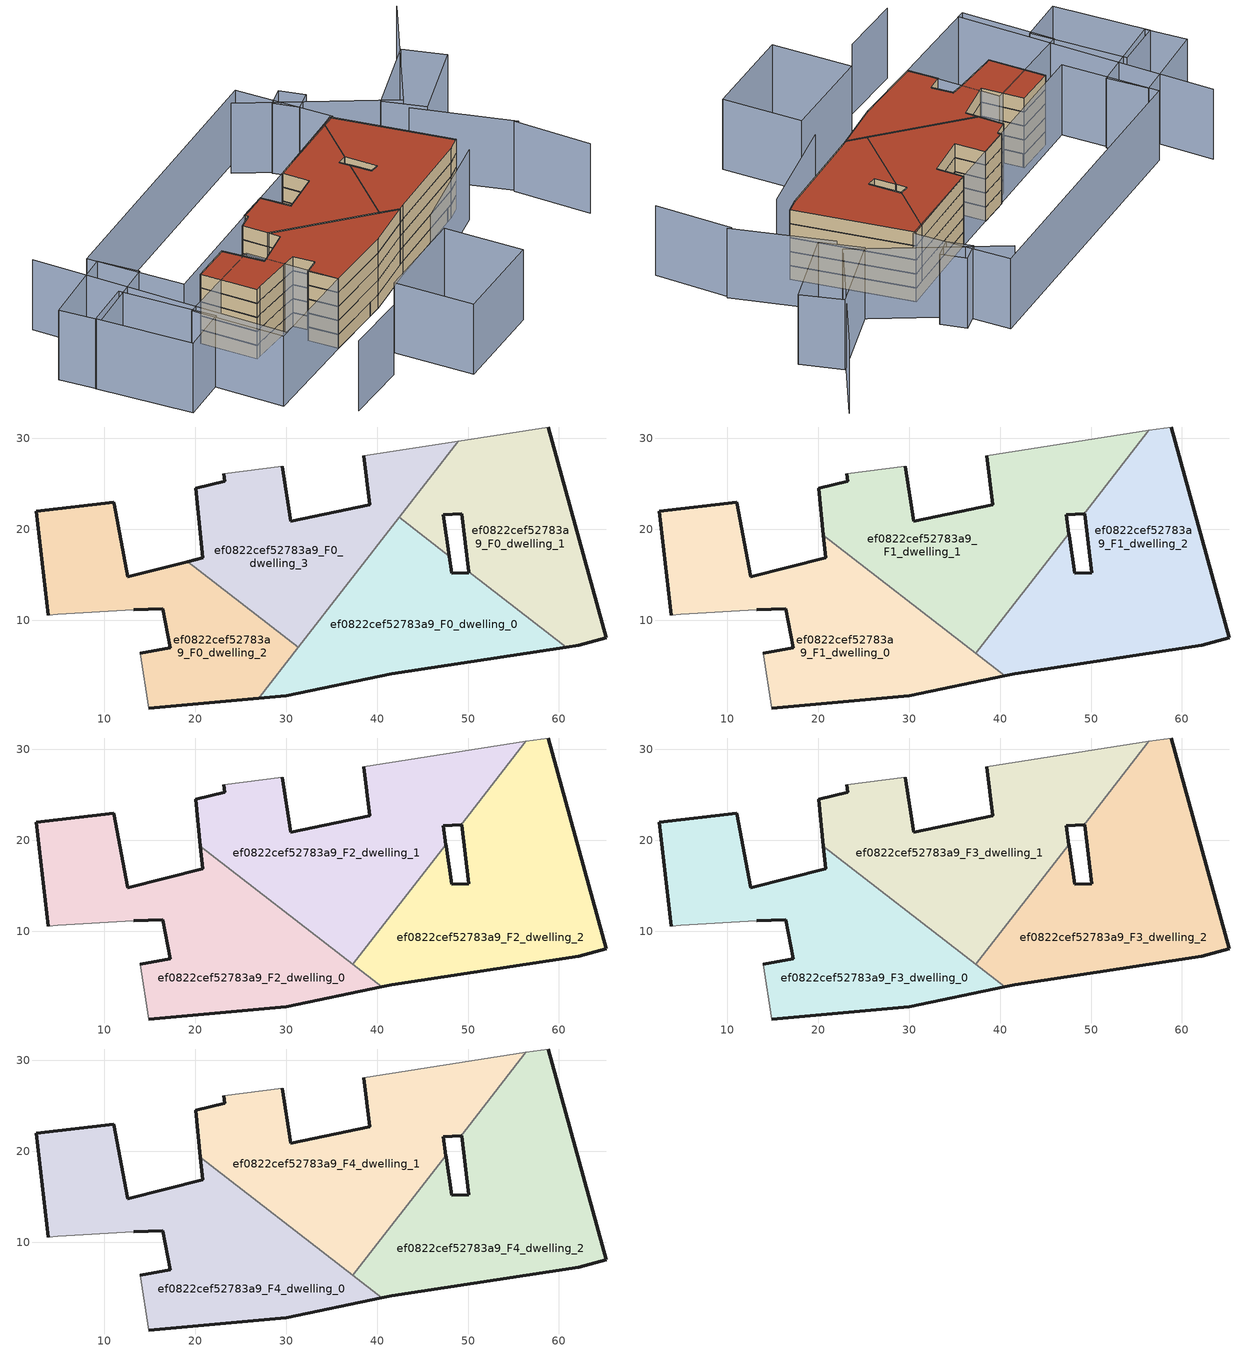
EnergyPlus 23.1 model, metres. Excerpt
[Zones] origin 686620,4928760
ef0822cef52783a9_F0_dwelling_0
 floor ground (EU_floor_Construction): 29.99,1.72 31.31,7.02 26.98,1.45 z0; 60.78,7.04 50.09,15.35 50.1,15.23 48.21,15.2 47.94,17.02 42.42,21.31 31.31,7.02 29.99,1.72 41.61,4.1 z0
 wall outside (EU_wall_Construction): 47.94,17.02 48.21,15.2 50.1,15.23 50.09,15.35 / 60.78,7.04 41.61,4.1 29.99,1.72 26.98,1.45 z0:3
 wall to ef0822cef52783a9_F0_dwelling_1 (EU_wall_Construction): 42.42,21.31 47.94,17.02 / 50.09,15.35 60.78,7.04 z0:3
 wall to ef0822cef52783a9_F0_dwelling_3 (EU_wall_Construction): 31.31,7.02 42.42,21.31 z0:3
 wall to ef0822cef52783a9_F0_dwelling_2 (EU_wall_Construction): 26.98,1.45 31.31,7.02 z0:3
ef0822cef52783a9_F0_dwelling_1
 floor ground (EU_floor_Construction): 65.22,8.09 58.8,31.26 48.95,29.71 42.42,21.31 47.94,17.02 47.25,21.6 49.31,21.7 50.09,15.35 60.78,7.04 62.19,7.25 z0
 wall outside (EU_wall_Construction): 50.09,15.35 49.31,21.7 47.25,21.6 47.94,17.02 / 58.8,31.26 65.22,8.09 62.19,7.25 60.78,7.04 z0:3
 wall adiabatic (EU_wall_Construction): 48.95,29.71 58.8,31.26 z0:3
 wall to ef0822cef52783a9_F0_dwelling_3 (EU_wall_Construction): 42.42,21.31 48.95,29.71 z0:3
ef0822cef52783a9_F0_dwelling_2
 floor ground (EU_floor_Construction): 26.98,1.45 31.31,7.02 19.18,16.45 12.55,14.76 11.08,22.75 11.03,22.99 2.49,22 3.83,10.56 4.86,10.68 13.21,11.14 16.41,11.24 17.25,7 13.96,6.35 14.89,0.35 z0
 wall outside (EU_wall_Construction): 3.83,10.56 2.49,22 11.03,22.99 11.08,22.75 12.55,14.76 19.18,16.45 / 26.98,1.45 14.89,0.35 / 13.96,6.35 17.25,7 16.41,11.24 13.21,11.14 z0:3
 wall adiabatic (EU_wall_Construction): 13.21,11.14 4.86,10.68 3.83,10.56 / 14.89,0.35 13.96,6.35 z0:3
 wall to ef0822cef52783a9_F0_dwelling_3 (EU_wall_Construction): 19.18,16.45 31.31,7.02 z0:3
ef0822cef52783a9_F0_dwelling_3
 floor ground (EU_floor_Construction): 31.31,7.02 42.42,21.31 39.17,22.72 30.49,20.9 29.56,26.94 23.11,26.13 23.22,25.32 20.05,24.52 20.8,16.86 19.18,16.45 z0; 42.42,21.31 48.95,29.71 38.54,28.08 39.17,22.72 z0
 wall outside (EU_wall_Construction): 29.56,26.94 30.49,20.9 39.17,22.72 38.54,28.08 / 19.18,16.45 20.8,16.86 20.05,24.52 23.22,25.32 23.11,26.13 z0:3
 wall adiabatic (EU_wall_Construction): 23.11,26.13 29.56,26.94 / 38.54,28.08 48.95,29.71 z0:3
ef0822cef52783a9_F1_dwelling_0
 floor to ef0822cef52783a9_F0_dwelling_0 (EU_floor_Construction): 40.5,3.87 33.25,9.51 31.31,7.02 29.99,1.72 z3; 29.99,1.72 31.31,7.02 26.98,1.45 z3
 floor to ef0822cef52783a9_F0_dwelling_3 (EU_floor_Construction): 31.31,7.02 33.25,9.51 20.56,19.38 20.8,16.86 19.18,16.45 z3
 floor to ef0822cef52783a9_F0_dwelling_2 (EU_floor_Construction): 26.98,1.45 31.31,7.02 19.18,16.45 12.55,14.76 11.08,22.75 11.03,22.99 2.49,22 3.83,10.56 4.86,10.68 13.21,11.14 16.41,11.24 17.25,7 13.96,6.35 14.89,0.35 z3
 wall outside (EU_wall_Construction): 13.96,6.35 17.25,7 16.41,11.24 13.21,11.14 / 3.83,10.56 2.49,22 11.03,22.99 12.55,14.76 20.8,16.86 20.56,19.38 / 40.5,3.87 29.99,1.72 14.89,0.35 z3:6
 wall adiabatic (EU_wall_Construction): 13.21,11.14 4.86,10.68 3.83,10.56 / 14.89,0.35 13.96,6.35 z3:6
 wall to ef0822cef52783a9_F1_dwelling_1 (EU_wall_Construction): 20.56,19.38 37.31,6.35 z3:6
 wall to ef0822cef52783a9_F1_dwelling_2 (EU_wall_Construction): 37.31,6.35 40.5,3.87 z3:6
ef0822cef52783a9_F1_dwelling_1
 floor to ef0822cef52783a9_F0_dwelling_0 (EU_floor_Construction): 37.31,6.35 46.48,18.15 42.42,21.31 33.25,9.51 z3
 floor to ef0822cef52783a9_F0_dwelling_1 (EU_floor_Construction): 49.24,21.7 56.38,30.88 48.95,29.71 42.42,21.31 46.48,18.15 47.56,19.54 47.25,21.6 z3
 floor to ef0822cef52783a9_F0_dwelling_3 (EU_floor_Construction): 33.25,9.51 42.42,21.31 39.17,22.72 30.49,20.9 29.56,26.94 23.11,26.13 23.22,25.32 20.05,24.52 20.56,19.38 z3; 42.42,21.31 48.95,29.71 38.54,28.08 39.17,22.72 z3
 wall outside (EU_wall_Construction): 29.56,26.94 30.49,20.9 39.17,22.72 38.54,28.08 / 49.24,21.7 47.25,21.6 47.56,19.54 / 20.56,19.38 20.05,24.52 23.22,25.32 23.11,26.13 z3:6
 wall adiabatic (EU_wall_Construction): 23.11,26.13 29.56,26.94 / 38.54,28.08 56.38,30.88 z3:6
 wall to ef0822cef52783a9_F1_dwelling_2 (EU_wall_Construction): 56.38,30.88 49.24,21.7 / 47.56,19.54 37.31,6.35 z3:6
ef0822cef52783a9_F1_dwelling_2
 floor to ef0822cef52783a9_F0_dwelling_0 (EU_floor_Construction): 60.78,7.04 50.09,15.35 50.1,15.23 48.21,15.2 47.94,17.02 46.48,18.15 37.31,6.35 40.5,3.87 41.61,4.1 z3
 floor to ef0822cef52783a9_F0_dwelling_1 (EU_floor_Construction): 65.22,8.09 58.8,31.26 56.38,30.88 49.24,21.7 49.31,21.7 50.09,15.35 60.78,7.04 62.19,7.25 z3; 47.94,17.02 47.57,19.5 47.56,19.54 46.48,18.15 z3
 wall outside (EU_wall_Construction): 47.56,19.54 47.59,19.36 48.21,15.2 50.1,15.23 49.31,21.7 49.24,21.7 / 58.8,31.26 65.22,8.09 62.19,7.25 41.61,4.1 40.5,3.87 z3:6
 wall adiabatic (EU_wall_Construction): 56.38,30.88 58.8,31.26 z3:6
ef0822cef52783a9_F2_dwelling_0
 floor to ef0822cef52783a9_F1_dwelling_0 (EU_floor_Construction): 40.5,3.87 20.56,19.38 20.8,16.86 12.55,14.76 11.03,22.99 2.49,22 3.83,10.56 4.86,10.68 13.21,11.14 16.41,11.24 17.25,7 13.96,6.35 14.89,0.35 29.99,1.72 z6
 wall outside (EU_wall_Construction): 13.96,6.35 17.25,7 16.41,11.24 13.21,11.14 / 3.83,10.56 2.49,22 11.03,22.99 12.55,14.76 20.8,16.86 20.56,19.38 / 40.5,3.87 29.99,1.72 14.89,0.35 z6:9
 wall adiabatic (EU_wall_Construction): 13.21,11.14 4.86,10.68 3.83,10.56 / 14.89,0.35 13.96,6.35 z6:9
 wall to ef0822cef52783a9_F2_dwelling_1 (EU_wall_Construction): 20.56,19.38 37.31,6.35 z6:9
 wall to ef0822cef52783a9_F2_dwelling_2 (EU_wall_Construction): 37.31,6.35 40.5,3.87 z6:9
ef0822cef52783a9_F2_dwelling_1
 floor to ef0822cef52783a9_F1_dwelling_1 (EU_floor_Construction): 47.56,19.54 47.25,21.6 49.24,21.7 56.38,30.88 38.54,28.08 39.17,22.72 30.49,20.9 29.56,26.94 23.11,26.13 23.22,25.32 20.05,24.52 20.56,19.38 37.31,6.35 z6
 wall outside (EU_wall_Construction): 29.56,26.94 30.49,20.9 39.17,22.72 38.54,28.08 / 49.24,21.7 47.25,21.6 47.56,19.54 / 20.56,19.38 20.05,24.52 23.22,25.32 23.11,26.13 z6:9
 wall adiabatic (EU_wall_Construction): 23.11,26.13 29.56,26.94 / 38.54,28.08 56.38,30.88 z6:9
 wall to ef0822cef52783a9_F2_dwelling_2 (EU_wall_Construction): 56.38,30.88 49.24,21.7 / 47.56,19.54 37.31,6.35 z6:9
ef0822cef52783a9_F2_dwelling_2
 floor to ef0822cef52783a9_F1_dwelling_2 (EU_floor_Construction): 65.22,8.09 58.8,31.26 56.38,30.88 49.24,21.7 49.31,21.7 50.1,15.23 48.21,15.2 47.59,19.36 47.56,19.54 37.31,6.35 40.5,3.87 41.61,4.1 62.19,7.25 z6
 wall outside (EU_wall_Construction): 47.56,19.54 47.59,19.36 48.21,15.2 50.1,15.23 49.31,21.7 49.24,21.7 / 58.8,31.26 65.22,8.09 62.19,7.25 41.61,4.1 40.5,3.87 z6:9
 wall adiabatic (EU_wall_Construction): 56.38,30.88 58.8,31.26 z6:9
ef0822cef52783a9_F3_dwelling_0
 floor to ef0822cef52783a9_F2_dwelling_0 (EU_floor_Construction): 40.5,3.87 20.56,19.38 20.8,16.86 12.55,14.76 11.03,22.99 2.49,22 3.83,10.56 4.86,10.68 13.21,11.14 16.41,11.24 17.25,7 13.96,6.35 14.89,0.35 29.99,1.72 z9
 wall outside (EU_wall_Construction): 13.96,6.35 17.25,7 16.41,11.24 13.21,11.14 / 3.83,10.56 2.49,22 11.03,22.99 12.55,14.76 20.8,16.86 20.56,19.38 / 40.5,3.87 29.99,1.72 14.89,0.35 z9:12
 wall adiabatic (EU_wall_Construction): 13.21,11.14 4.86,10.68 3.83,10.56 / 14.89,0.35 13.96,6.35 z9:12
 wall to ef0822cef52783a9_F3_dwelling_1 (EU_wall_Construction): 20.56,19.38 37.31,6.35 z9:12
 wall to ef0822cef52783a9_F3_dwelling_2 (EU_wall_Construction): 37.31,6.35 40.5,3.87 z9:12
ef0822cef52783a9_F3_dwelling_1
 floor to ef0822cef52783a9_F2_dwelling_1 (EU_floor_Construction): 47.56,19.54 47.25,21.6 49.24,21.7 56.38,30.88 38.54,28.08 39.17,22.72 30.49,20.9 29.56,26.94 23.11,26.13 23.22,25.32 20.05,24.52 20.56,19.38 37.31,6.35 z9
 wall outside (EU_wall_Construction): 29.56,26.94 30.49,20.9 39.17,22.72 38.54,28.08 / 49.24,21.7 47.25,21.6 47.56,19.54 / 20.56,19.38 20.05,24.52 23.22,25.32 23.11,26.13 z9:12
 wall adiabatic (EU_wall_Construction): 23.11,26.13 29.56,26.94 / 38.54,28.08 56.38,30.88 z9:12
 wall to ef0822cef52783a9_F3_dwelling_2 (EU_wall_Construction): 56.38,30.88 49.24,21.7 / 47.56,19.54 37.31,6.35 z9:12
ef0822cef52783a9_F3_dwelling_2
 floor to ef0822cef52783a9_F2_dwelling_2 (EU_floor_Construction): 65.22,8.09 58.8,31.26 56.38,30.88 49.24,21.7 49.31,21.7 50.1,15.23 48.21,15.2 47.59,19.36 47.56,19.54 37.31,6.35 40.5,3.87 41.61,4.1 62.19,7.25 z9
 wall outside (EU_wall_Construction): 47.56,19.54 47.59,19.36 48.21,15.2 50.1,15.23 49.31,21.7 49.24,21.7 / 58.8,31.26 65.22,8.09 62.19,7.25 41.61,4.1 40.5,3.87 z9:12
 wall adiabatic (EU_wall_Construction): 56.38,30.88 58.8,31.26 z9:12
ef0822cef52783a9_F4_dwelling_0
 floor to ef0822cef52783a9_F3_dwelling_0 (EU_floor_Construction): 40.5,3.87 20.56,19.38 20.8,16.86 12.55,14.76 11.03,22.99 2.49,22 3.83,10.56 4.86,10.68 13.21,11.14 16.41,11.24 17.25,7 13.96,6.35 14.89,0.35 29.99,1.72 z12
 wall outside (EU_wall_Construction): 13.96,6.35 17.25,7 16.41,11.24 13.21,11.14 / 3.83,10.56 2.49,22 11.03,22.99 12.55,14.76 20.8,16.86 20.56,19.38 / 40.5,3.87 29.99,1.72 14.89,0.35 z12:15
 wall adiabatic (EU_wall_Construction): 13.21,11.14 4.86,10.68 3.83,10.56 / 14.89,0.35 13.96,6.35 z12:15
 wall to ef0822cef52783a9_F4_dwelling_1 (EU_wall_Construction): 20.56,19.38 37.31,6.35 z12:15
 wall to ef0822cef52783a9_F4_dwelling_2 (EU_wall_Construction): 37.31,6.35 40.5,3.87 z12:15
 roof outside (EU_roof_Construction): 40.5,3.87 29.99,1.72 14.89,0.35 13.96,6.35 17.25,7 16.41,11.24 13.21,11.14 4.86,10.68 3.83,10.56 2.49,22 11.03,22.99 12.55,14.76 20.8,16.86 20.56,19.38 z15
ef0822cef52783a9_F4_dwelling_1
 floor to ef0822cef52783a9_F3_dwelling_1 (EU_floor_Construction): 47.56,19.54 47.25,21.6 49.24,21.7 56.38,30.88 38.54,28.08 39.17,22.72 30.49,20.9 29.56,26.94 23.11,26.13 23.22,25.32 20.05,24.52 20.56,19.38 37.31,6.35 z12
 wall outside (EU_wall_Construction): 29.56,26.94 30.49,20.9 39.17,22.72 38.54,28.08 / 49.24,21.7 47.25,21.6 47.56,19.54 / 20.56,19.38 20.05,24.52 23.22,25.32 23.11,26.13 z12:15
 wall adiabatic (EU_wall_Construction): 23.11,26.13 29.56,26.94 / 38.54,28.08 56.38,30.88 z12:15
 wall to ef0822cef52783a9_F4_dwelling_2 (EU_wall_Construction): 56.38,30.88 49.24,21.7 / 47.56,19.54 37.31,6.35 z12:15
 roof outside (EU_roof_Construction): 56.38,30.88 49.24,21.7 47.25,21.6 47.56,19.54 37.31,6.35 20.56,19.38 20.05,24.52 23.22,25.32 23.11,26.13 29.56,26.94 30.49,20.9 39.17,22.72 38.54,28.08 z15
ef0822cef52783a9_F4_dwelling_2
 floor to ef0822cef52783a9_F3_dwelling_2 (EU_floor_Construction): 65.22,8.09 58.8,31.26 56.38,30.88 49.24,21.7 49.31,21.7 50.1,15.23 48.21,15.2 47.59,19.36 47.56,19.54 37.31,6.35 40.5,3.87 41.61,4.1 62.19,7.25 z12
 wall outside (EU_wall_Construction): 47.56,19.54 47.59,19.36 48.21,15.2 50.1,15.23 49.31,21.7 49.24,21.7 / 58.8,31.26 65.22,8.09 62.19,7.25 41.61,4.1 40.5,3.87 z12:15
 wall adiabatic (EU_wall_Construction): 56.38,30.88 58.8,31.26 z12:15
 roof outside (EU_roof_Construction): 58.8,31.26 65.22,8.09 62.19,7.25 41.61,4.1 40.5,3.87 37.31,6.35 47.56,19.54 47.59,19.36 48.21,15.2 50.1,15.23 49.31,21.7 49.24,21.7 56.38,30.88 z15
shading: -0.22,-14.1 13.15,-12.81 / 41.84,-1.78 63.57,4.27 / 77.31,-12.8 75.94,2.69 / 76.44,2.05 69.26,20.99 / 96.16,41.46 70.85,23.34 / 70.85,23.34 52.77,48.6 / -10.24,49.77 -5,-1.84 / 19.37,-8.81 39.36,-6.37 / 39.36,-6.37 41.29,-22.21 / 41.29,-22.21 21.3,-24.64 / 21.3,-24.64 19.37,-8.81 / 14.89,0.35 -6.45,-2 / -6.45,-2 -8.5,16.6 / -8.5,16.6 12.84,18.95 / 12.84,18.95 14.89,0.35 / 68.17,26.42 84.57,32.95 / 84.57,32.95 87.78,24.91 / 87.78,24.91 71.38,18.37 / 71.38,18.37 68.17,26.42 / 62.54,38.85 58.48,37.5 / 58.48,37.5 56.83,42.43 / 56.83,42.43 60.89,43.79 / 60.89,43.79 62.54,38.85 / -17.36,10.43 -20.28,29.55 / -20.28,29.55 -10.42,31.06 / -10.42,31.06 -7.5,11.94 / -7.5,11.94 -17.36,10.43 / -2.71,31.67 -20.1,28.53 / -20.1,28.53 -21.58,36.67 / -21.58,36.67 -4.19,39.82 / -4.19,39.82 -2.71,31.67 / -4.58,41.91 56.73,50.33 / 56.73,50.33 59.39,30.94 / 59.39,30.94 -1.92,22.53 / -1.92,22.53 -4.58,41.91 z0:15
[Building]
EU S2 Campaign: North Axis=0; Terrain=City; Solar Distribution=FullExterior
[Site:Location]
Bologna: Latitude=44.5; Longitude=11.25; Time Zone=1; Elevation=37
[SizingPeriod:WeatherFileDays]
AnnualSizingPeriod: Begin Month=1; Begin Day of Month=1; End Month=12; End Day of Month=31; Day of Week for Start Day=Monday; Use Weather File Daylight Saving Period=No; Use Weather File Rain and Snow Indicators=No
[MATERIAL]
EU_InternalMass_Material: Roughness=MediumRough; Thickness=0.1; Conductivity=1; Density=1800; Specific Heat=900; Thermal Absorptance=0.9; Solar Absorptance=0.7; Visible Absorptance=0.7
[MATERIAL:NOMASS] Roughness=MediumRough; Thermal Absorptance=0.9; Solar Absorptance=0.7; Visible Absorptance=0.7
Name | Thermal Resistance
EU_wall_NoMass | 0.905828
EU_roof_NoMass | 0.37593
EU_floor_NoMass | 0.67114
[CONSTRUCTION]
EU_wall_Construction: EU_wall_NoMass
EU_roof_Construction: EU_roof_NoMass
EU_floor_Construction: EU_floor_NoMass
EU_InternalMass_Construction: EU_InternalMass_Material
[ZONE] Type=1; Multiplier=1; Ceiling Height=autocalculate; Floor Area=autocalculate; Part of Total Floor Area=Yes
Name | Volume
ef0822cef52783a9_F0_dwelling_0 | 866.417
ef0822cef52783a9_F1_dwelling_0 | 1155.25
ef0822cef52783a9_F2_dwelling_0; ef0822cef52783a9_F3_dwelling_0; ef0822cef52783a9_F4_dwelling_0 | 1155.27
ef0822cef52783a9_F0_dwelling_1 | 866.391
ef0822cef52783a9_F1_dwelling_1; ef0822cef52783a9_F1_dwelling_2 | 1155.21
ef0822cef52783a9_F2_dwelling_1; ef0822cef52783a9_F3_dwelling_1; ef0822cef52783a9_F4_dwelling_1; ef0822cef52783a9_F2_dwelling_2; ef0822cef52783a9_F3_dwelling_2; ef0822cef52783a9_F4_dwelling_2 | 1155.23
ef0822cef52783a9_F0_dwelling_2 | 866.54
ef0822cef52783a9_F0_dwelling_3 | 866.338
[INTERNALMASS] Construction=EU_InternalMass_Construction
Name | Zone or ZoneList | Surface Area
ef0822cef52783a9_F0_dwelling_0_EU_InternalMass | ef0822cef52783a9_F0_dwelling_0 | 288.808
ef0822cef52783a9_F0_dwelling_1_EU_InternalMass | ef0822cef52783a9_F0_dwelling_1 | 288.798
ef0822cef52783a9_F0_dwelling_2_EU_InternalMass | ef0822cef52783a9_F0_dwelling_2 | 288.848
ef0822cef52783a9_F0_dwelling_3_EU_InternalMass | ef0822cef52783a9_F0_dwelling_3 | 288.782
ef0822cef52783a9_F1_dwelling_0_EU_InternalMass | ef0822cef52783a9_F1_dwelling_0 | 385.091
ef0822cef52783a9_F1_dwelling_1_EU_InternalMass | ef0822cef52783a9_F1_dwelling_1 | 385.076
ef0822cef52783a9_F1_dwelling_2_EU_InternalMass | ef0822cef52783a9_F1_dwelling_2 | 385.079
ef0822cef52783a9_F2_dwelling_0_EU_InternalMass | ef0822cef52783a9_F2_dwelling_0 | 385.091
ef0822cef52783a9_F2_dwelling_1_EU_InternalMass | ef0822cef52783a9_F2_dwelling_1 | 385.076
ef0822cef52783a9_F2_dwelling_2_EU_InternalMass | ef0822cef52783a9_F2_dwelling_2 | 385.079
ef0822cef52783a9_F3_dwelling_0_EU_InternalMass | ef0822cef52783a9_F3_dwelling_0 | 385.091
ef0822cef52783a9_F3_dwelling_1_EU_InternalMass | ef0822cef52783a9_F3_dwelling_1 | 385.076
ef0822cef52783a9_F3_dwelling_2_EU_InternalMass | ef0822cef52783a9_F3_dwelling_2 | 385.079
ef0822cef52783a9_F4_dwelling_0_EU_InternalMass | ef0822cef52783a9_F4_dwelling_0 | 385.091
ef0822cef52783a9_F4_dwelling_1_EU_InternalMass | ef0822cef52783a9_F4_dwelling_1 | 385.076
ef0822cef52783a9_F4_dwelling_2_EU_InternalMass | ef0822cef52783a9_F4_dwelling_2 | 385.079
[OTHEREQUIPMENT] Fuel Type=Electricity; Design Level Calculation Method=Watts/Area; Power per Zone Floor Area=1; Fraction Latent=0; Fraction Radiant=0; Fraction Lost=0; Carbon Dioxide Generation Rate=0; EndUse Subcategory=EU_Step8_InternalGains
Name | Zone or ZoneList or Space or SpaceList | Schedule
EU_Step8_InternalGain_ef0822cef52783a9_F0_dwelling_0_f000 | ef0822cef52783a9_F0_dwelling_0 | EU_Step8_GainSchedule_ef0822cef52783a9_F0_dwelling_0_f000
EU_Step8_InternalGain_ef0822cef52783a9_F0_dwelling_1_f000 | ef0822cef52783a9_F0_dwelling_1 | EU_Step8_GainSchedule_ef0822cef52783a9_F0_dwelling_1_f000
EU_Step8_InternalGain_ef0822cef52783a9_F0_dwelling_2_f000 | ef0822cef52783a9_F0_dwelling_2 | EU_Step8_GainSchedule_ef0822cef52783a9_F0_dwelling_2_f000
EU_Step8_InternalGain_ef0822cef52783a9_F0_dwelling_3_f000 | ef0822cef52783a9_F0_dwelling_3 | EU_Step8_GainSchedule_ef0822cef52783a9_F0_dwelling_3_f000
EU_Step8_InternalGain_ef0822cef52783a9_F1_dwelling_0_f000 | ef0822cef52783a9_F1_dwelling_0 | EU_Step8_GainSchedule_ef0822cef52783a9_F1_dwelling_0_f000
EU_Step8_InternalGain_ef0822cef52783a9_F1_dwelling_1_f000 | ef0822cef52783a9_F1_dwelling_1 | EU_Step8_GainSchedule_ef0822cef52783a9_F1_dwelling_1_f000
EU_Step8_InternalGain_ef0822cef52783a9_F1_dwelling_2_f000 | ef0822cef52783a9_F1_dwelling_2 | EU_Step8_GainSchedule_ef0822cef52783a9_F1_dwelling_2_f000
EU_Step8_InternalGain_ef0822cef52783a9_F2_dwelling_0_f000 | ef0822cef52783a9_F2_dwelling_0 | EU_Step8_GainSchedule_ef0822cef52783a9_F2_dwelling_0_f000
EU_Step8_InternalGain_ef0822cef52783a9_F2_dwelling_1_f000 | ef0822cef52783a9_F2_dwelling_1 | EU_Step8_GainSchedule_ef0822cef52783a9_F2_dwelling_1_f000
EU_Step8_InternalGain_ef0822cef52783a9_F2_dwelling_2_f000 | ef0822cef52783a9_F2_dwelling_2 | EU_Step8_GainSchedule_ef0822cef52783a9_F2_dwelling_2_f000
EU_Step8_InternalGain_ef0822cef52783a9_F3_dwelling_0_f000 | ef0822cef52783a9_F3_dwelling_0 | EU_Step8_GainSchedule_ef0822cef52783a9_F3_dwelling_0_f000
EU_Step8_InternalGain_ef0822cef52783a9_F3_dwelling_1_f000 | ef0822cef52783a9_F3_dwelling_1 | EU_Step8_GainSchedule_ef0822cef52783a9_F3_dwelling_1_f000
EU_Step8_InternalGain_ef0822cef52783a9_F3_dwelling_2_f000 | ef0822cef52783a9_F3_dwelling_2 | EU_Step8_GainSchedule_ef0822cef52783a9_F3_dwelling_2_f000
EU_Step8_InternalGain_ef0822cef52783a9_F4_dwelling_0_f000 | ef0822cef52783a9_F4_dwelling_0 | EU_Step8_GainSchedule_ef0822cef52783a9_F4_dwelling_0_f000
EU_Step8_InternalGain_ef0822cef52783a9_F4_dwelling_1_f000 | ef0822cef52783a9_F4_dwelling_1 | EU_Step8_GainSchedule_ef0822cef52783a9_F4_dwelling_1_f000
EU_Step8_InternalGain_ef0822cef52783a9_F4_dwelling_2_f000 | ef0822cef52783a9_F4_dwelling_2 | EU_Step8_GainSchedule_ef0822cef52783a9_F4_dwelling_2_f000
[ZONEVENTILATION:DESIGNFLOWRATE] Schedule=EU_AlwaysOn; Design Flow Rate Calculation Method=AirChanges/Hour; Air Changes per Hour=0.73129; Ventilation Type=Natural; Fan Pressure Rise=0; Fan Total Efficiency=1; Constant Term Coefficient=1; Temperature Term Coefficient=0; Velocity Term Coefficient=0; Velocity Squared Term Coefficient=0; Minimum Indoor Temperature=-100; Maximum Indoor Temperature=100; Delta Temperature=-100; Minimum Outdoor Temperature=-100; Maximum Outdoor Temperature=100; Maximum Wind Speed=40
Name | Zone or ZoneList or Space or SpaceList
EU_ConstantAir_ef0822cef52783a9_F0_dwelling_0 | ef0822cef52783a9_F0_dwelling_0
EU_ConstantAir_ef0822cef52783a9_F0_dwelling_1 | ef0822cef52783a9_F0_dwelling_1
EU_ConstantAir_ef0822cef52783a9_F0_dwelling_2 | ef0822cef52783a9_F0_dwelling_2
EU_ConstantAir_ef0822cef52783a9_F0_dwelling_3 | ef0822cef52783a9_F0_dwelling_3
EU_ConstantAir_ef0822cef52783a9_F1_dwelling_0 | ef0822cef52783a9_F1_dwelling_0
EU_ConstantAir_ef0822cef52783a9_F1_dwelling_1 | ef0822cef52783a9_F1_dwelling_1
EU_ConstantAir_ef0822cef52783a9_F1_dwelling_2 | ef0822cef52783a9_F1_dwelling_2
EU_ConstantAir_ef0822cef52783a9_F2_dwelling_0 | ef0822cef52783a9_F2_dwelling_0
EU_ConstantAir_ef0822cef52783a9_F2_dwelling_1 | ef0822cef52783a9_F2_dwelling_1
EU_ConstantAir_ef0822cef52783a9_F2_dwelling_2 | ef0822cef52783a9_F2_dwelling_2
EU_ConstantAir_ef0822cef52783a9_F3_dwelling_0 | ef0822cef52783a9_F3_dwelling_0
EU_ConstantAir_ef0822cef52783a9_F3_dwelling_1 | ef0822cef52783a9_F3_dwelling_1
EU_ConstantAir_ef0822cef52783a9_F3_dwelling_2 | ef0822cef52783a9_F3_dwelling_2
EU_ConstantAir_ef0822cef52783a9_F4_dwelling_0 | ef0822cef52783a9_F4_dwelling_0
EU_ConstantAir_ef0822cef52783a9_F4_dwelling_1 | ef0822cef52783a9_F4_dwelling_1
EU_ConstantAir_ef0822cef52783a9_F4_dwelling_2 | ef0822cef52783a9_F4_dwelling_2
[HVACTEMPLATE:THERMOSTAT] Constant Heating Setpoint=20; Constant Cooling Setpoint=50
EU_HeatOnly_ef0822cef52783a9_F0_dwelling_0; EU_HeatOnly_ef0822cef52783a9_F0_dwelling_1; EU_HeatOnly_ef0822cef52783a9_F0_dwelling_2; EU_HeatOnly_ef0822cef52783a9_F0_dwelling_3; EU_HeatOnly_ef0822cef52783a9_F1_dwelling_0; EU_HeatOnly_ef0822cef52783a9_F1_dwelling_1; EU_HeatOnly_ef0822cef52783a9_F1_dwelling_2; EU_HeatOnly_ef0822cef52783a9_F2_dwelling_0; EU_HeatOnly_ef0822cef52783a9_F2_dwelling_1; EU_HeatOnly_ef0822cef52783a9_F2_dwelling_2; EU_HeatOnly_ef0822cef52783a9_F3_dwelling_0; EU_HeatOnly_ef0822cef52783a9_F3_dwelling_1; EU_HeatOnly_ef0822cef52783a9_F3_dwelling_2; EU_HeatOnly_ef0822cef52783a9_F4_dwelling_0; EU_HeatOnly_ef0822cef52783a9_F4_dwelling_1; EU_HeatOnly_ef0822cef52783a9_F4_dwelling_2
[HVACTEMPLATE:ZONE:IDEALLOADSAIRSYSTEM] System Availability Schedule=EU_AlwaysOn; Maximum Heating Supply Air Temperature=50; Minimum Cooling Supply Air Temperature=13; Maximum Heating Supply Air Humidity Ratio=0.0156; Minimum Cooling Supply Air Humidity Ratio=0.0077; Heating Limit=NoLimit; Cooling Limit=NoLimit; Heating Availability Schedule=EU_AlwaysOn; Cooling Availability Schedule=EU_CoolingOff; Dehumidification Control Type=ConstantSensibleHeatRatio; Cooling Sensible Heat Ratio=0.7; Dehumidification Setpoint=60; Humidification Control Type=None; Humidification Setpoint=30; Outdoor Air Method=None; Outdoor Air Flow Rate per Person=0.00944; Outdoor Air Flow Rate per Zone Floor Area=0; Outdoor Air Flow Rate per Zone=0; Demand Controlled Ventilation Type=None; Outdoor Air Economizer Type=NoEconomizer; Heat Recovery Type=None; Sensible Heat Recovery Effectiveness=0.7; Latent Heat Recovery Effectiveness=0.65
Name | Template Thermostat
ef0822cef52783a9_F0_dwelling_0 | EU_HeatOnly_ef0822cef52783a9_F0_dwelling_0
ef0822cef52783a9_F0_dwelling_1 | EU_HeatOnly_ef0822cef52783a9_F0_dwelling_1
ef0822cef52783a9_F0_dwelling_2 | EU_HeatOnly_ef0822cef52783a9_F0_dwelling_2
ef0822cef52783a9_F0_dwelling_3 | EU_HeatOnly_ef0822cef52783a9_F0_dwelling_3
ef0822cef52783a9_F1_dwelling_0 | EU_HeatOnly_ef0822cef52783a9_F1_dwelling_0
ef0822cef52783a9_F1_dwelling_1 | EU_HeatOnly_ef0822cef52783a9_F1_dwelling_1
ef0822cef52783a9_F1_dwelling_2 | EU_HeatOnly_ef0822cef52783a9_F1_dwelling_2
ef0822cef52783a9_F2_dwelling_0 | EU_HeatOnly_ef0822cef52783a9_F2_dwelling_0
ef0822cef52783a9_F2_dwelling_1 | EU_HeatOnly_ef0822cef52783a9_F2_dwelling_1
ef0822cef52783a9_F2_dwelling_2 | EU_HeatOnly_ef0822cef52783a9_F2_dwelling_2
ef0822cef52783a9_F3_dwelling_0 | EU_HeatOnly_ef0822cef52783a9_F3_dwelling_0
ef0822cef52783a9_F3_dwelling_1 | EU_HeatOnly_ef0822cef52783a9_F3_dwelling_1
ef0822cef52783a9_F3_dwelling_2 | EU_HeatOnly_ef0822cef52783a9_F3_dwelling_2
ef0822cef52783a9_F4_dwelling_0 | EU_HeatOnly_ef0822cef52783a9_F4_dwelling_0
ef0822cef52783a9_F4_dwelling_1 | EU_HeatOnly_ef0822cef52783a9_F4_dwelling_1
ef0822cef52783a9_F4_dwelling_2 | EU_HeatOnly_ef0822cef52783a9_F4_dwelling_2
[SIZING:ZONE] Zone Cooling Design Supply Air Temperature Input Method=SupplyAirTemperature; Zone Cooling Design Supply Air Temperature=13; Zone Heating Design Supply Air Temperature Input Method=SupplyAirTemperature; Zone Heating Design Supply Air Temperature=50; Zone Cooling Design Supply Air Humidity Ratio=0.008; Zone Heating Design Supply Air Humidity Ratio=0.008; Cooling Design Air Flow Method=DesignDay; Cooling Design Air Flow Rate=0; Cooling Minimum Air Flow per Zone Floor Area=0.000762; Cooling Minimum Air Flow=0; Cooling Minimum Air Flow Fraction=0.2; Heating Design Air Flow Method=DesignDay; Heating Design Air Flow Rate=0; Heating Maximum Air Flow per Zone Floor Area=0.002032; Heating Maximum Air Flow=0.141576; Heating Maximum Air Flow Fraction=0.3; Account for Dedicated Outdoor Air System=No; Dedicated Outdoor Air System Control Strategy=NeutralSupplyAir; Dedicated Outdoor Air Low Setpoint Temperature for Design=autosize; Dedicated Outdoor Air High Setpoint Temperature for Design=autosize; Zone Load Sizing Method=Sensible Load Only No Latent Load; Zone Latent Cooling Design Supply Air Humidity Ratio Input Method=HumidityRatioDifference; Zone Cooling Design Supply Air Humidity Ratio Difference=0.005; Zone Latent Heating Design Supply Air Humidity Ratio Input Method=HumidityRatioDifference; Zone Humidification Design Supply Air Humidity Ratio Difference=0.005
ef0822cef52783a9_F0_dwelling_0; ef0822cef52783a9_F0_dwelling_1; ef0822cef52783a9_F0_dwelling_2; ef0822cef52783a9_F0_dwelling_3; ef0822cef52783a9_F1_dwelling_0; ef0822cef52783a9_F1_dwelling_1; ef0822cef52783a9_F1_dwelling_2; ef0822cef52783a9_F2_dwelling_0; ef0822cef52783a9_F2_dwelling_1; ef0822cef52783a9_F2_dwelling_2; ef0822cef52783a9_F3_dwelling_0; ef0822cef52783a9_F3_dwelling_1; ef0822cef52783a9_F3_dwelling_2; ef0822cef52783a9_F4_dwelling_0; ef0822cef52783a9_F4_dwelling_1; ef0822cef52783a9_F4_dwelling_2
[SCHEDULE:CONSTANT]
Name | Hourly Value
EU_AlwaysOn | 1
EU_CoolingOff | 0
[SCHEDULE:FILE] Column Number=1; Rows to Skip at Top=0; Number of Hours of Data=8760; Column Separator=Comma; Interpolate to Timestep=No; Minutes per Item=60; Adjust Schedule for Daylight Savings=Yes
Name | File
EU_Step8_GainSchedule_ef0822cef52783a9_F0_dwelling_0_f000 | ../../schedules/ef0822cef52783a9/ef0822cef52783a9_F0_dwelling_0_f000_gain.csv
EU_Step8_GainSchedule_ef0822cef52783a9_F0_dwelling_1_f000 | ../../schedules/ef0822cef52783a9/ef0822cef52783a9_F0_dwelling_1_f000_gain.csv
EU_Step8_GainSchedule_ef0822cef52783a9_F0_dwelling_2_f000 | ../../schedules/ef0822cef52783a9/ef0822cef52783a9_F0_dwelling_2_f000_gain.csv
EU_Step8_GainSchedule_ef0822cef52783a9_F0_dwelling_3_f000 | ../../schedules/ef0822cef52783a9/ef0822cef52783a9_F0_dwelling_3_f000_gain.csv
EU_Step8_GainSchedule_ef0822cef52783a9_F1_dwelling_0_f000 | ../../schedules/ef0822cef52783a9/ef0822cef52783a9_F1_dwelling_0_f000_gain.csv
EU_Step8_GainSchedule_ef0822cef52783a9_F1_dwelling_1_f000 | ../../schedules/ef0822cef52783a9/ef0822cef52783a9_F1_dwelling_1_f000_gain.csv
EU_Step8_GainSchedule_ef0822cef52783a9_F1_dwelling_2_f000 | ../../schedules/ef0822cef52783a9/ef0822cef52783a9_F1_dwelling_2_f000_gain.csv
EU_Step8_GainSchedule_ef0822cef52783a9_F2_dwelling_0_f000 | ../../schedules/ef0822cef52783a9/ef0822cef52783a9_F2_dwelling_0_f000_gain.csv
EU_Step8_GainSchedule_ef0822cef52783a9_F2_dwelling_1_f000 | ../../schedules/ef0822cef52783a9/ef0822cef52783a9_F2_dwelling_1_f000_gain.csv
EU_Step8_GainSchedule_ef0822cef52783a9_F2_dwelling_2_f000 | ../../schedules/ef0822cef52783a9/ef0822cef52783a9_F2_dwelling_2_f000_gain.csv
EU_Step8_GainSchedule_ef0822cef52783a9_F3_dwelling_0_f000 | ../../schedules/ef0822cef52783a9/ef0822cef52783a9_F3_dwelling_0_f000_gain.csv
EU_Step8_GainSchedule_ef0822cef52783a9_F3_dwelling_1_f000 | ../../schedules/ef0822cef52783a9/ef0822cef52783a9_F3_dwelling_1_f000_gain.csv
EU_Step8_GainSchedule_ef0822cef52783a9_F3_dwelling_2_f000 | ../../schedules/ef0822cef52783a9/ef0822cef52783a9_F3_dwelling_2_f000_gain.csv
EU_Step8_GainSchedule_ef0822cef52783a9_F4_dwelling_0_f000 | ../../schedules/ef0822cef52783a9/ef0822cef52783a9_F4_dwelling_0_f000_gain.csv
EU_Step8_GainSchedule_ef0822cef52783a9_F4_dwelling_1_f000 | ../../schedules/ef0822cef52783a9/ef0822cef52783a9_F4_dwelling_1_f000_gain.csv
EU_Step8_GainSchedule_ef0822cef52783a9_F4_dwelling_2_f000 | ../../schedules/ef0822cef52783a9/ef0822cef52783a9_F4_dwelling_2_f000_gain.csv
